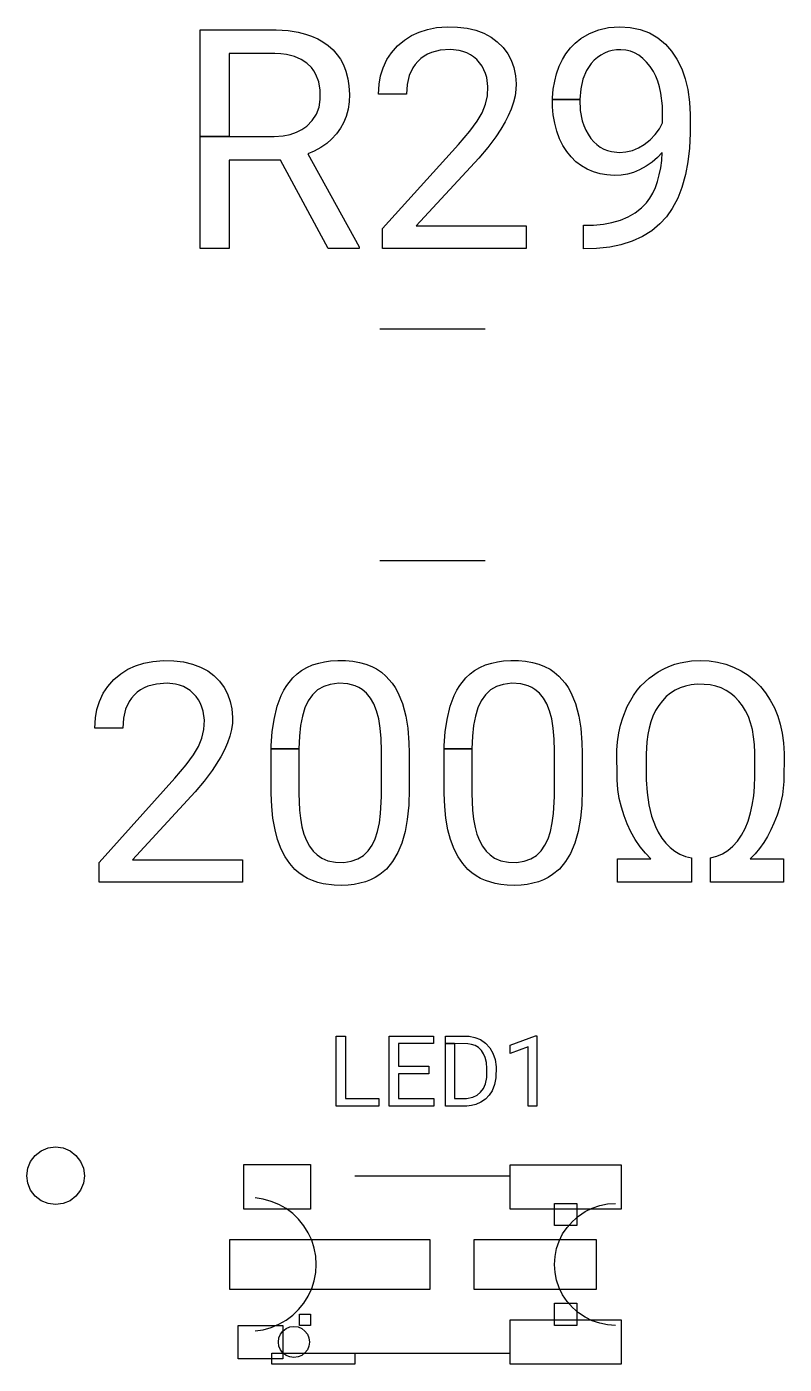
# Model space of a CAD drawing. Header units: inches. Extents: x 3.88 to 7.82, y -6.06 to -2.14.
# Drawn here: x 6.5618 to 6.6963, y -6.0099 to -5.7722 of the extents above; entities that cross this region are included whole.
import ezdxf

# ---------------------------------------------------------------- set-up
doc = ezdxf.new("R2010")
doc.units = ezdxf.units.IN
doc.header["$MEASUREMENT"] = 0
doc.layers.add('F.Silkscreen', color=41, linetype='CONTINUOUS', true_color=0xf2eda1)

msp = doc.modelspace()

# ---------------------------------------------------------------- linework, layer by layer
at = {"layer": 'F.Silkscreen', "linetype": 'CONTINUOUS'}
for p, q in [((6.5926, -5.77699), (6.5926, -5.77278)), ((6.5926, -5.77278), (6.60608, -5.77278)), ((6.60608, -5.77278), (6.6082, -5.77292)), ((6.6082, -5.77292), (6.60997, -5.7732)), ((6.60997, -5.7732), (6.61128, -5.77352)), ((6.61128, -5.77352), (6.61235, -5.77389)), ((6.61235, -5.77389), (6.61347, -5.77439)), ((6.61347, -5.77439), (6.61438, -5.77491)), ((6.62761, -5.77564), (6.62886, -5.77458)), ((6.62886, -5.77458), (6.63011, -5.77379)), ((6.63011, -5.77379), (6.63148, -5.77316)), ((6.63148, -5.77316), (6.63296, -5.77269)), ((6.63296, -5.77269), (6.63455, -5.77238)), ((6.63455, -5.77238), (6.63643, -5.77223)), ((6.63643, -5.77223), (6.63829, -5.77227)), ((6.63829, -5.77227), (6.63999, -5.77247)), ((6.63999, -5.77247), (6.64156, -5.77285)), ((6.64156, -5.77285), (6.64299, -5.77339)), ((6.64299, -5.77339), (6.64429, -5.7741)), ((6.64429, -5.7741), (6.64535, -5.77488)), ((6.65918, -5.77512), (6.66017, -5.77431)), ((6.66017, -5.77431), (6.6617, -5.7734)), ((6.6617, -5.7734), (6.66339, -5.77275)), ((6.66339, -5.77275), (6.66512, -5.77237)), ((6.66512, -5.77237), (6.66709, -5.77222)), ((6.66709, -5.77222), (6.66894, -5.77233)), ((6.66894, -5.77233), (6.67072, -5.77269)), ((6.67072, -5.77269), (6.67235, -5.77331)), ((6.67235, -5.77331), (6.67385, -5.77418)), ((6.67385, -5.77418), (6.6752, -5.77531)), ((6.61438, -5.77491), (6.61533, -5.77558)), ((6.61533, -5.77558), (6.61619, -5.77635)), ((6.61619, -5.77635), (6.61693, -5.77719)), ((6.62575, -5.77805), (6.62654, -5.77684)), ((6.62654, -5.77684), (6.62761, -5.77564)), ((6.63368, -5.7768), (6.63299, -5.77709)), ((6.63522, -5.77641), (6.63368, -5.7768)), ((6.63707, -5.77628), (6.63522, -5.77641)), ((6.6386, -5.77644), (6.63707, -5.77628)), ((6.63926, -5.7766), (6.6386, -5.77644)), ((6.63996, -5.77687), (6.63926, -5.7766)), ((6.64062, -5.77721), (6.63996, -5.77687)), ((6.64535, -5.77488), (6.64638, -5.77589)), ((6.64638, -5.77589), (6.64721, -5.77702)), ((6.65755, -5.77701), (6.65835, -5.77597)), ((6.65835, -5.77597), (6.65918, -5.77512)), ((6.66437, -5.77691), (6.66372, -5.77725)), ((6.66504, -5.77664), (6.66437, -5.77691)), ((6.66576, -5.77646), (6.66504, -5.77664)), ((6.66651, -5.77635), (6.66576, -5.77646)), ((6.66731, -5.77632), (6.66651, -5.77635)), ((6.66819, -5.77639), (6.66731, -5.77632)), ((6.66903, -5.77659), (6.66819, -5.77639)), ((6.66973, -5.77687), (6.66903, -5.77659)), ((6.67049, -5.77729), (6.66973, -5.77687)), ((6.6752, -5.77531), (6.6763, -5.77656)), ((6.6763, -5.77656), (6.67725, -5.77797)), ((6.5926, -5.79171), (6.5926, -5.77699)), ((6.60584, -5.77699), (6.59776, -5.77699)), ((6.59776, -5.77699), (6.59776, -5.79171)), ((6.60693, -5.77705), (6.60584, -5.77699)), ((6.60794, -5.77718), (6.60693, -5.77705)), ((6.60937, -5.77753), (6.60794, -5.77718)), ((6.61053, -5.77803), (6.60937, -5.77753)), ((6.61153, -5.77868), (6.61053, -5.77803)), ((6.61237, -5.77949), (6.61153, -5.77868)), ((6.61693, -5.77719), (6.6175, -5.77801)), ((6.6175, -5.77801), (6.61804, -5.77902)), ((6.61804, -5.77902), (6.61847, -5.78012)), ((6.62507, -5.7795), (6.62575, -5.77805)), ((6.63075, -5.77892), (6.63034, -5.77953)), ((6.63122, -5.77837), (6.63075, -5.77892)), ((6.63176, -5.77788), (6.63122, -5.77837)), ((6.63235, -5.77745), (6.63176, -5.77788)), ((6.63299, -5.77709), (6.63235, -5.77745)), ((6.64115, -5.77758), (6.64062, -5.77721)), ((6.64172, -5.77807), (6.64115, -5.77758)), ((6.64222, -5.77862), (6.64172, -5.77807)), ((6.64264, -5.77921), (6.64222, -5.77862)), ((6.64299, -5.77985), (6.64264, -5.77921)), ((6.64721, -5.77702), (6.64781, -5.77814)), ((6.64781, -5.77814), (6.6483, -5.77948)), ((6.65588, -5.78058), (6.65636, -5.77924)), ((6.65636, -5.77924), (6.65691, -5.77807)), ((6.65691, -5.77807), (6.65755, -5.77701)), ((6.66203, -5.77876), (6.6612, -5.78)), ((6.66256, -5.77818), (6.66203, -5.77876)), ((6.66312, -5.77768), (6.66256, -5.77818)), ((6.66372, -5.77725), (6.66312, -5.77768)), ((6.6712, -5.77784), (6.67049, -5.77729)), ((6.67187, -5.77851), (6.6712, -5.77784)), ((6.67249, -5.77929), (6.67187, -5.77851)), ((6.67306, -5.78018), (6.67249, -5.77929)), ((6.67725, -5.77797), (6.67812, -5.77971)), ((6.61279, -5.78006), (6.61237, -5.77949)), ((6.61315, -5.78068), (6.61279, -5.78006)), ((6.61364, -5.78199), (6.61315, -5.78068)), ((6.61847, -5.78012), (6.61882, -5.78146)), ((6.61882, -5.78146), (6.61901, -5.78274)), ((6.62436, -5.78244), (6.62463, -5.78092)), ((6.62463, -5.78092), (6.62507, -5.7795)), ((6.62972, -5.7809), (6.62934, -5.78246)), ((6.63034, -5.77953), (6.62972, -5.7809)), ((6.64328, -5.78053), (6.64299, -5.77985)), ((6.64349, -5.78125), (6.64328, -5.78053)), ((6.6437, -5.78283), (6.64349, -5.78125)), ((6.6483, -5.77948), (6.64859, -5.78094)), ((6.64859, -5.78094), (6.6487, -5.78236)), ((6.65555, -5.78187), (6.65588, -5.78058)), ((6.66056, -5.78152), (6.66016, -5.78324)), ((6.6612, -5.78), (6.66056, -5.78152)), ((6.67349, -5.78102), (6.67306, -5.78018)), ((6.67386, -5.78192), (6.67349, -5.78102)), ((6.67812, -5.77971), (6.67873, -5.78145)), ((6.67873, -5.78145), (6.67918, -5.78335)), ((6.6139, -5.78348), (6.61364, -5.78199)), ((6.61391, -5.78518), (6.6139, -5.78348)), ((6.61901, -5.78274), (6.6191, -5.78429)), ((6.62425, -5.78423), (6.62436, -5.78244)), ((6.62934, -5.78246), (6.62921, -5.78423)), ((6.64362, -5.78448), (6.6437, -5.78283)), ((6.64867, -5.78338), (6.64852, -5.7845)), ((6.6487, -5.78236), (6.64867, -5.78338)), ((6.65518, -5.78485), (6.6553, -5.78333)), ((6.6553, -5.78333), (6.65555, -5.78187)), ((6.66016, -5.78324), (6.66, -5.78516)), ((6.67416, -5.78288), (6.67386, -5.78192)), ((6.67441, -5.78403), (6.67416, -5.78288)), ((6.67466, -5.78626), (6.67441, -5.78403)), ((6.67918, -5.78335), (6.67949, -5.78561)), ((6.6137, -5.78649), (6.61391, -5.78518)), ((6.61905, -5.78558), (6.61887, -5.78685)), ((6.6191, -5.78429), (6.61905, -5.78558)), ((6.62921, -5.78423), (6.62425, -5.78423)), ((6.64267, -5.78749), (6.64327, -5.786)), ((6.64327, -5.786), (6.64362, -5.78448)), ((6.64824, -5.78565), (6.64784, -5.78685)), ((6.64852, -5.7845), (6.64824, -5.78565)), ((6.65518, -5.78516), (6.65518, -5.78485)), ((6.65518, -5.78647), (6.65518, -5.78516)), ((6.65518, -5.78516), (6.66, -5.78516)), ((6.66, -5.78516), (6.65518, -5.78516)), ((6.66, -5.78516), (6.66009, -5.78709)), ((6.67469, -5.78927), (6.67466, -5.78626)), ((6.67949, -5.78561), (6.6796, -5.78783)), ((6.61251, -5.78889), (6.61323, -5.78777)), ((6.61323, -5.78777), (6.6137, -5.78649)), ((6.61852, -5.78815), (6.61806, -5.78928)), ((6.61887, -5.78685), (6.61852, -5.78815)), ((6.64176, -5.78899), (6.64267, -5.78749)), ((6.6473, -5.78808), (6.64676, -5.78914)), ((6.64784, -5.78685), (6.6473, -5.78808)), ((6.65529, -5.78789), (6.65518, -5.78647)), ((6.65554, -5.78936), (6.65529, -5.78789)), ((6.66009, -5.78709), (6.66045, -5.78894)), ((6.6796, -5.78783), (6.67959, -5.79114)), ((6.60857, -5.79136), (6.6097, -5.79098)), ((6.6097, -5.79098), (6.61064, -5.79051)), ((6.61064, -5.79051), (6.61155, -5.78987)), ((6.61155, -5.78987), (6.61251, -5.78889)), ((6.61751, -5.79026), (6.61678, -5.79126)), ((6.61806, -5.78928), (6.61751, -5.79026)), ((6.63847, -5.79313), (6.64045, -5.79077)), ((6.64045, -5.79077), (6.64176, -5.78899)), ((6.64598, -5.79045), (6.64508, -5.79179)), ((6.64676, -5.78914), (6.64598, -5.79045)), ((6.65591, -5.79077), (6.65554, -5.78936)), ((6.65642, -5.79212), (6.65591, -5.79077)), ((6.66045, -5.78894), (6.66072, -5.78975)), ((6.66072, -5.78975), (6.66109, -5.7906)), ((6.66109, -5.7906), (6.66148, -5.79132)), ((6.67338, -5.79139), (6.67413, -5.79035)), ((6.67413, -5.79035), (6.67469, -5.78927)), ((6.67959, -5.79114), (6.67945, -5.79378)), ((6.5926, -5.81163), (6.5926, -5.79171)), ((6.5926, -5.79171), (6.59776, -5.79171)), ((6.59776, -5.79171), (6.5926, -5.79171)), ((6.59776, -5.79171), (6.60575, -5.79171)), ((6.60575, -5.79171), (6.60734, -5.7916)), ((6.60734, -5.7916), (6.60857, -5.79136)), ((6.61507, -5.79295), (6.61401, -5.79368)), ((6.61594, -5.79219), (6.61507, -5.79295)), ((6.61678, -5.79126), (6.61594, -5.79219)), ((6.625, -5.80809), (6.63847, -5.79313)), ((6.64508, -5.79179), (6.64368, -5.79365)), ((6.657, -5.7933), (6.65642, -5.79212)), ((6.65769, -5.79438), (6.657, -5.7933)), ((6.66148, -5.79132), (6.66199, -5.79207)), ((6.66199, -5.79207), (6.66249, -5.79266)), ((6.66249, -5.79266), (6.66303, -5.79317)), ((6.66303, -5.79317), (6.66361, -5.7936)), ((6.66361, -5.7936), (6.66424, -5.79395)), ((6.67041, -5.79375), (6.67142, -5.79315)), ((6.67142, -5.79315), (6.67248, -5.79232)), ((6.67248, -5.79232), (6.67338, -5.79139)), ((6.60689, -5.79593), (6.59776, -5.79593)), ((6.59776, -5.79593), (6.59776, -5.81163)), ((6.61532, -5.81163), (6.60689, -5.79593)), ((6.61285, -5.79432), (6.61169, -5.79482)), ((6.61169, -5.79482), (6.62083, -5.81132)), ((6.61401, -5.79368), (6.61285, -5.79432)), ((6.64205, -5.79558), (6.63095, -5.80762)), ((6.64368, -5.79365), (6.64205, -5.79558)), ((6.65846, -5.79535), (6.65769, -5.79438)), ((6.65932, -5.7962), (6.65846, -5.79535)), ((6.66424, -5.79395), (6.6649, -5.79422)), ((6.6649, -5.79422), (6.66561, -5.79441)), ((6.66561, -5.79441), (6.66705, -5.79455)), ((6.66705, -5.79455), (6.66819, -5.79446)), ((6.66819, -5.79446), (6.66936, -5.79419)), ((6.66936, -5.79419), (6.67041, -5.79375)), ((6.67379, -5.79548), (6.67284, -5.7963)), ((6.67465, -5.79455), (6.67379, -5.79548)), ((6.67437, -5.7973), (6.67454, -5.79597)), ((6.67454, -5.79597), (6.67465, -5.79455)), ((6.67945, -5.79378), (6.67917, -5.79623)), ((6.66028, -5.79694), (6.65932, -5.7962)), ((6.66133, -5.79755), (6.66028, -5.79694)), ((6.66245, -5.79803), (6.66133, -5.79755)), ((6.66364, -5.79837), (6.66245, -5.79803)), ((6.66955, -5.7981), (6.66846, -5.79841)), ((6.67061, -5.79767), (6.66955, -5.7981)), ((6.6718, -5.79702), (6.67061, -5.79767)), ((6.67284, -5.7963), (6.6718, -5.79702)), ((6.67412, -5.79855), (6.67437, -5.7973)), ((6.67917, -5.79623), (6.67875, -5.7985)), ((6.6648, -5.79856), (6.66364, -5.79837)), ((6.66612, -5.79864), (6.6648, -5.79856)), ((6.66732, -5.79859), (6.66612, -5.79864)), ((6.66846, -5.79841), (6.66732, -5.79859)), ((6.67342, -5.80078), (6.67381, -5.79971)), ((6.67381, -5.79971), (6.67412, -5.79855)), ((6.67875, -5.7985), (6.67811, -5.80081)), ((6.67184, -5.80349), (6.67243, -5.80267)), ((6.67243, -5.80267), (6.67296, -5.80177)), ((6.67296, -5.80177), (6.67342, -5.80078)), ((6.67739, -5.80267), (6.67641, -5.80453)), ((6.67811, -5.80081), (6.67739, -5.80267)), ((6.66861, -5.80601), (6.66986, -5.80528)), ((6.66986, -5.80528), (6.67096, -5.80441)), ((6.67096, -5.80441), (6.67184, -5.80349)), ((6.67641, -5.80453), (6.6754, -5.80599)), ((6.63095, -5.80762), (6.65047, -5.80762)), ((6.65047, -5.80762), (6.65047, -5.81163)), ((6.66063, -5.8075), (6.66241, -5.80747)), ((6.66063, -5.81167), (6.66063, -5.8075)), ((6.66241, -5.80747), (6.6642, -5.80731)), ((6.6642, -5.80731), (6.6657, -5.80703)), ((6.6657, -5.80703), (6.66722, -5.80659)), ((6.66722, -5.80659), (6.66861, -5.80601)), ((6.67424, -5.80725), (6.67277, -5.80848)), ((6.6754, -5.80599), (6.67424, -5.80725)), ((6.625, -5.81163), (6.625, -5.80809)), ((6.67111, -5.80951), (6.66928, -5.81034)), ((6.67277, -5.80848), (6.67111, -5.80951)), ((6.59776, -5.81163), (6.5926, -5.81163)), ((6.62083, -5.81163), (6.61532, -5.81163)), ((6.62083, -5.81132), (6.62083, -5.81163)), ((6.65047, -5.81163), (6.625, -5.81163)), ((6.66296, -5.81162), (6.66063, -5.81167)), ((6.66532, -5.81136), (6.66296, -5.81162)), ((6.66726, -5.81097), (6.66532, -5.81136)), ((6.66928, -5.81034), (6.66726, -5.81097)), ((6.62452, -5.82589), (6.6432, -5.82589)), ((6.62452, -5.86703), (6.6432, -5.86703)), ((6.57975, -5.88639), (6.58112, -5.88576)), ((6.58112, -5.88576), (6.5826, -5.88529)), ((6.5826, -5.88529), (6.58419, -5.88498)), ((6.58419, -5.88498), (6.58608, -5.88483)), ((6.58608, -5.88483), (6.58794, -5.88487)), ((6.58794, -5.88487), (6.58964, -5.88507)), ((6.58964, -5.88507), (6.59121, -5.88545)), ((6.59121, -5.88545), (6.59264, -5.88599)), ((6.59264, -5.88599), (6.59394, -5.88669)), ((6.6106, -5.88662), (6.61154, -5.88607)), ((6.61154, -5.88607), (6.61256, -5.88562)), ((6.61256, -5.88562), (6.61366, -5.88527)), ((6.61366, -5.88527), (6.61467, -5.88505)), ((6.61467, -5.88505), (6.61573, -5.88491)), ((6.61573, -5.88491), (6.61705, -5.88483)), ((6.61705, -5.88483), (6.6184, -5.88485)), ((6.6184, -5.88485), (6.61969, -5.88496)), ((6.61969, -5.88496), (6.62089, -5.88518)), ((6.62089, -5.88518), (6.62201, -5.88549)), ((6.62201, -5.88549), (6.62305, -5.88589)), ((6.62305, -5.88589), (6.62388, -5.88631)), ((6.64131, -5.88662), (6.64225, -5.88607)), ((6.64225, -5.88607), (6.64327, -5.88562)), ((6.64327, -5.88562), (6.64437, -5.88527)), ((6.64437, -5.88527), (6.64538, -5.88505)), ((6.64538, -5.88505), (6.64644, -5.88491)), ((6.64644, -5.88491), (6.64776, -5.88483)), ((6.64776, -5.88483), (6.64911, -5.88485)), ((6.64911, -5.88485), (6.65039, -5.88496)), ((6.65039, -5.88496), (6.65159, -5.88518)), ((6.65159, -5.88518), (6.65272, -5.88549)), ((6.65272, -5.88549), (6.65376, -5.88589)), ((6.65376, -5.88589), (6.65472, -5.88639)), ((6.6749, -5.88628), (6.67581, -5.88587)), ((6.67581, -5.88587), (6.67686, -5.8855)), ((6.67686, -5.8855), (6.67783, -5.88523)), ((6.67783, -5.88523), (6.67984, -5.8849)), ((6.67984, -5.8849), (6.68142, -5.88482)), ((6.68142, -5.88482), (6.68298, -5.8849)), ((6.68298, -5.8849), (6.68448, -5.88512)), ((6.68448, -5.88512), (6.68593, -5.88548)), ((6.68593, -5.88548), (6.68731, -5.886)), ((6.68731, -5.886), (6.68863, -5.88666)), ((6.57618, -5.88944), (6.57725, -5.88823)), ((6.57725, -5.88823), (6.5785, -5.88718)), ((6.5785, -5.88718), (6.57975, -5.88639)), ((6.59394, -5.88669), (6.595, -5.88748)), ((6.595, -5.88748), (6.59602, -5.88849)), ((6.59602, -5.88849), (6.59686, -5.88962)), ((6.60797, -5.88926), (6.60906, -5.8879)), ((6.60906, -5.8879), (6.60985, -5.88717)), ((6.60985, -5.88717), (6.6106, -5.88662)), ((6.62388, -5.88631), (6.62477, -5.8869)), ((6.62477, -5.8869), (6.62558, -5.88758)), ((6.62558, -5.88758), (6.62669, -5.88884)), ((6.63868, -5.88926), (6.63977, -5.8879)), ((6.63977, -5.8879), (6.64056, -5.88717)), ((6.64056, -5.88717), (6.64131, -5.88662)), ((6.65472, -5.88639), (6.65548, -5.8869)), ((6.65548, -5.8869), (6.65629, -5.88758)), ((6.65629, -5.88758), (6.6574, -5.88884)), ((6.67086, -5.88933), (6.67229, -5.88796)), ((6.67229, -5.88796), (6.67392, -5.88682)), ((6.67392, -5.88682), (6.6749, -5.88628)), ((6.68863, -5.88666), (6.68988, -5.88746)), ((6.68988, -5.88746), (6.69103, -5.88838)), ((6.69103, -5.88838), (6.69207, -5.88942)), ((6.57471, -5.8921), (6.57539, -5.89065)), ((6.57539, -5.89065), (6.57618, -5.88944)), ((6.58087, -5.89096), (6.5804, -5.89152)), ((6.5814, -5.89048), (6.58087, -5.89096)), ((6.58199, -5.89005), (6.5814, -5.89048)), ((6.58263, -5.88969), (6.58199, -5.89005)), ((6.58333, -5.8894), (6.58263, -5.88969)), ((6.58487, -5.88901), (6.58333, -5.8894)), ((6.58671, -5.88888), (6.58487, -5.88901)), ((6.58824, -5.88903), (6.58671, -5.88888)), ((6.58891, -5.8892), (6.58824, -5.88903)), ((6.58961, -5.88947), (6.58891, -5.8892)), ((6.59026, -5.88981), (6.58961, -5.88947)), ((6.5908, -5.89018), (6.59026, -5.88981)), ((6.59136, -5.89067), (6.5908, -5.89018)), ((6.59186, -5.89122), (6.59136, -5.89067)), ((6.59686, -5.88962), (6.59746, -5.89074)), ((6.59746, -5.89074), (6.59794, -5.89208)), ((6.60629, -5.89292), (6.607, -5.89103)), ((6.607, -5.89103), (6.60746, -5.89011)), ((6.60746, -5.89011), (6.60797, -5.88926)), ((6.61252, -5.89092), (6.61177, -5.89202)), ((6.61344, -5.89006), (6.61252, -5.89092)), ((6.61453, -5.88943), (6.61344, -5.89006)), ((6.61568, -5.88906), (6.61453, -5.88943)), ((6.61721, -5.88888), (6.61568, -5.88906)), ((6.6188, -5.88898), (6.61721, -5.88888)), ((6.62011, -5.88932), (6.6188, -5.88898)), ((6.62075, -5.8896), (6.62011, -5.88932)), ((6.62134, -5.88995), (6.62075, -5.8896)), ((6.62216, -5.89063), (6.62134, -5.88995)), ((6.62286, -5.89149), (6.62216, -5.89063)), ((6.62669, -5.88884), (6.62722, -5.88963)), ((6.62722, -5.88963), (6.6277, -5.8905)), ((6.6277, -5.8905), (6.6285, -5.89246)), ((6.637, -5.89292), (6.63771, -5.89103)), ((6.63771, -5.89103), (6.63817, -5.89011)), ((6.63817, -5.89011), (6.63868, -5.88926)), ((6.64323, -5.89092), (6.64248, -5.89202)), ((6.64415, -5.89006), (6.64323, -5.89092)), ((6.64523, -5.88943), (6.64415, -5.89006)), ((6.64639, -5.88906), (6.64523, -5.88943)), ((6.64792, -5.88888), (6.64639, -5.88906)), ((6.64951, -5.88898), (6.64792, -5.88888)), ((6.65082, -5.88932), (6.64951, -5.88898)), ((6.65146, -5.8896), (6.65082, -5.88932)), ((6.65204, -5.88995), (6.65146, -5.8896)), ((6.65287, -5.89063), (6.65204, -5.88995)), ((6.65357, -5.89149), (6.65287, -5.89063)), ((6.6574, -5.88884), (6.65793, -5.88963)), ((6.65793, -5.88963), (6.65841, -5.8905)), ((6.65841, -5.8905), (6.65921, -5.89246)), ((6.66843, -5.89297), (6.66953, -5.89103)), ((6.66953, -5.89103), (6.67021, -5.8901)), ((6.67021, -5.8901), (6.67086, -5.88933)), ((6.67612, -5.89062), (6.67536, -5.89124)), ((6.67695, -5.89009), (6.67612, -5.89062)), ((6.67783, -5.88968), (6.67695, -5.89009)), ((6.67878, -5.88936), (6.67783, -5.88968)), ((6.67979, -5.88915), (6.67878, -5.88936)), ((6.68086, -5.88905), (6.67979, -5.88915)), ((6.68211, -5.88906), (6.68086, -5.88905)), ((6.68316, -5.88917), (6.68211, -5.88906)), ((6.68416, -5.88939), (6.68316, -5.88917)), ((6.6851, -5.88971), (6.68416, -5.88939)), ((6.68598, -5.89014), (6.6851, -5.88971)), ((6.68679, -5.89067), (6.68598, -5.89014)), ((6.68755, -5.8913), (6.68679, -5.89067)), ((6.69207, -5.88942), (6.693, -5.89058)), ((6.693, -5.89058), (6.69383, -5.89186)), ((6.57427, -5.89352), (6.57471, -5.8921)), ((6.57999, -5.89213), (6.57936, -5.89349)), ((6.5804, -5.89152), (6.57999, -5.89213)), ((6.59228, -5.89181), (6.59186, -5.89122)), ((6.59264, -5.89245), (6.59228, -5.89181)), ((6.59292, -5.89313), (6.59264, -5.89245)), ((6.59313, -5.89385), (6.59292, -5.89313)), ((6.59794, -5.89208), (6.59822, -5.8934)), ((6.59822, -5.8934), (6.59834, -5.89496)), ((6.60572, -5.89528), (6.60629, -5.89292)), ((6.61121, -5.89325), (6.61076, -5.8947)), ((6.61177, -5.89202), (6.61121, -5.89325)), ((6.62345, -5.89252), (6.62286, -5.89149)), ((6.62393, -5.89376), (6.62345, -5.89252)), ((6.6285, -5.89246), (6.62911, -5.89474)), ((6.63643, -5.89528), (6.637, -5.89292)), ((6.64192, -5.89325), (6.64147, -5.8947)), ((6.64248, -5.89202), (6.64192, -5.89325)), ((6.65416, -5.89252), (6.65357, -5.89149)), ((6.65464, -5.89376), (6.65416, -5.89252)), ((6.65921, -5.89246), (6.65981, -5.89474)), ((6.66762, -5.89499), (6.66843, -5.89297)), ((6.67402, -5.89281), (6.67346, -5.89373)), ((6.67466, -5.89198), (6.67402, -5.89281)), ((6.67536, -5.89124), (6.67466, -5.89198)), ((6.68826, -5.89204), (6.68755, -5.8913)), ((6.68889, -5.89287), (6.68826, -5.89204)), ((6.68945, -5.89379), (6.68889, -5.89287)), ((6.69383, -5.89186), (6.69456, -5.89325)), ((6.69456, -5.89325), (6.69516, -5.89473)), ((6.5739, -5.89683), (6.574, -5.89504)), ((6.574, -5.89504), (6.57427, -5.89352)), ((6.57898, -5.89506), (6.57886, -5.89683)), ((6.57936, -5.89349), (6.57898, -5.89506)), ((6.59334, -5.89543), (6.59313, -5.89385)), ((6.59326, -5.89708), (6.59334, -5.89543)), ((6.59834, -5.89496), (6.59832, -5.89598)), ((6.60541, -5.89748), (6.60572, -5.89528)), ((6.61076, -5.8947), (6.61043, -5.89636)), ((6.6243, -5.89519), (6.62393, -5.89376)), ((6.62457, -5.89682), (6.6243, -5.89519)), ((6.62911, -5.89474), (6.62945, -5.89687)), ((6.63611, -5.89748), (6.63643, -5.89528)), ((6.64147, -5.8947), (6.64114, -5.89636)), ((6.65501, -5.89519), (6.65464, -5.89376)), ((6.65528, -5.89682), (6.65501, -5.89519)), ((6.65981, -5.89474), (6.66016, -5.89687)), ((6.66723, -5.89631), (6.66762, -5.89499)), ((6.67263, -5.8957), (6.6723, -5.89687)), ((6.67298, -5.89474), (6.67263, -5.8957)), ((6.67346, -5.89373), (6.67298, -5.89474)), ((6.68993, -5.8948), (6.68945, -5.89379)), ((6.69033, -5.8959), (6.68993, -5.8948)), ((6.69516, -5.89473), (6.6956, -5.89615)), ((6.57886, -5.89683), (6.5739, -5.89683)), ((6.59292, -5.8986), (6.59326, -5.89708)), ((6.59817, -5.89709), (6.59789, -5.89825)), ((6.59832, -5.89598), (6.59817, -5.89709)), ((6.60523, -5.8999), (6.60541, -5.89748)), ((6.61043, -5.89636), (6.61022, -5.89824)), ((6.62474, -5.89866), (6.62457, -5.89682)), ((6.62945, -5.89687), (6.62967, -5.89946)), ((6.63594, -5.8999), (6.63611, -5.89748)), ((6.64114, -5.89636), (6.64093, -5.89824)), ((6.65546, -5.89883), (6.65528, -5.89682)), ((6.66016, -5.89687), (6.66038, -5.89946)), ((6.66671, -5.89927), (6.66693, -5.89769)), ((6.66693, -5.89769), (6.66723, -5.89631)), ((6.67207, -5.89796), (6.67189, -5.89929)), ((6.6723, -5.89687), (6.67207, -5.89796)), ((6.69064, -5.89709), (6.69033, -5.8959)), ((6.69087, -5.89838), (6.69064, -5.89709)), ((6.6956, -5.89615), (6.69596, -5.89776)), ((6.69596, -5.89776), (6.69619, -5.89945)), ((6.5914, -5.90159), (6.59231, -5.90008)), ((6.59231, -5.90008), (6.59292, -5.8986)), ((6.59748, -5.89945), (6.59694, -5.90068)), ((6.59789, -5.89825), (6.59748, -5.89945)), ((6.6052, -5.90833), (6.60523, -5.90053)), ((6.60523, -5.90053), (6.60523, -5.8999)), ((6.60523, -5.90053), (6.61012, -5.90053)), ((6.61012, -5.90053), (6.60523, -5.90053)), ((6.61022, -5.89824), (6.61012, -5.90053)), ((6.61012, -5.90053), (6.61012, -5.90844)), ((6.6248, -5.90089), (6.62474, -5.89866)), ((6.62967, -5.89946), (6.62972, -5.90124)), ((6.63591, -5.90833), (6.63594, -5.90053)), ((6.63594, -5.90053), (6.63594, -5.8999)), ((6.63594, -5.90053), (6.64083, -5.90053)), ((6.64083, -5.90053), (6.63594, -5.90053)), ((6.64093, -5.89824), (6.64083, -5.90053)), ((6.64083, -5.90053), (6.64083, -5.90844)), ((6.65551, -5.90089), (6.65546, -5.89883)), ((6.66038, -5.89946), (6.66043, -5.90124)), ((6.6666, -5.90076), (6.66671, -5.89927)), ((6.67189, -5.89929), (6.67177, -5.90145)), ((6.69103, -5.89975), (6.69087, -5.89838)), ((6.6911, -5.90122), (6.69103, -5.89975)), ((6.69619, -5.89945), (6.6963, -5.90136)), ((6.59009, -5.90337), (6.5914, -5.90159)), ((6.59628, -5.90195), (6.59473, -5.90439)), ((6.59694, -5.90068), (6.59628, -5.90195)), ((6.6248, -5.909), (6.6248, -5.90089)), ((6.62972, -5.90124), (6.62972, -5.90766)), ((6.65551, -5.909), (6.65551, -5.90089)), ((6.66043, -5.90124), (6.66043, -5.90766)), ((6.66661, -5.906), (6.6666, -5.90076)), ((6.67177, -5.90145), (6.67179, -5.90604)), ((6.6911, -5.90537), (6.6911, -5.90122)), ((6.6963, -5.90136), (6.69625, -5.90632)), ((6.58811, -5.90573), (6.59009, -5.90337)), ((6.59473, -5.90439), (6.59332, -5.90625)), ((6.57465, -5.92069), (6.58811, -5.90573)), ((6.59332, -5.90625), (6.59169, -5.90818)), ((6.62972, -5.90766), (6.62964, -5.9105)), ((6.66043, -5.90766), (6.66035, -5.9105)), ((6.66676, -5.90773), (6.66661, -5.906)), ((6.67179, -5.90604), (6.67194, -5.90826)), ((6.69088, -5.90886), (6.69103, -5.90726)), ((6.69103, -5.90726), (6.6911, -5.90537)), ((6.69625, -5.90632), (6.69597, -5.90868)), ((6.59169, -5.90818), (6.58059, -5.92022)), ((6.6052, -5.90844), (6.6052, -5.90833)), ((6.6053, -5.91079), (6.6052, -5.90844)), ((6.61012, -5.90844), (6.61023, -5.91139)), ((6.62464, -5.91199), (6.6248, -5.909)), ((6.63591, -5.90844), (6.63591, -5.90833)), ((6.63601, -5.91079), (6.63591, -5.90844)), ((6.64083, -5.90844), (6.64094, -5.91139)), ((6.65535, -5.91199), (6.65551, -5.909)), ((6.66702, -5.90932), (6.66676, -5.90773)), ((6.66739, -5.91089), (6.66702, -5.90932)), ((6.67194, -5.90826), (6.67226, -5.91048)), ((6.69063, -5.91052), (6.69088, -5.90886)), ((6.69597, -5.90868), (6.69543, -5.91102)), ((6.60552, -5.91283), (6.6053, -5.91079)), ((6.61023, -5.91139), (6.6104, -5.91286)), ((6.62441, -5.91368), (6.62464, -5.91199)), ((6.62964, -5.9105), (6.62938, -5.91309)), ((6.63623, -5.91283), (6.63601, -5.91079)), ((6.64094, -5.91139), (6.64113, -5.91302)), ((6.65512, -5.91368), (6.65535, -5.91199)), ((6.66035, -5.9105), (6.66012, -5.91286)), ((6.66787, -5.91244), (6.66739, -5.91089)), ((6.67226, -5.91048), (6.67276, -5.9125)), ((6.68988, -5.91335), (6.69031, -5.91191)), ((6.69031, -5.91191), (6.69063, -5.91052)), ((6.69502, -5.91231), (6.69448, -5.91372)), ((6.69543, -5.91102), (6.69502, -5.91231)), ((6.60589, -5.91492), (6.60552, -5.91283)), ((6.6104, -5.91286), (6.61067, -5.91435)), ((6.61067, -5.91435), (6.61103, -5.91567)), ((6.62408, -5.91519), (6.62441, -5.91368)), ((6.62938, -5.91309), (6.62899, -5.91521)), ((6.6366, -5.91492), (6.63623, -5.91283)), ((6.64113, -5.91302), (6.64141, -5.91449)), ((6.64141, -5.91449), (6.64174, -5.91567)), ((6.65479, -5.91519), (6.65512, -5.91368)), ((6.66012, -5.91286), (6.65969, -5.91521)), ((6.66841, -5.91384), (6.66787, -5.91244)), ((6.66909, -5.91529), (6.66841, -5.91384)), ((6.67276, -5.9125), (6.67343, -5.91432)), ((6.67343, -5.91432), (6.67392, -5.91534)), ((6.68871, -5.91587), (6.68934, -5.91468)), ((6.68934, -5.91468), (6.68988, -5.91335)), ((6.69448, -5.91372), (6.69394, -5.91494)), ((6.60635, -5.91662), (6.60589, -5.91492)), ((6.60699, -5.91833), (6.60635, -5.91662)), ((6.61103, -5.91567), (6.61148, -5.91683)), ((6.61148, -5.91683), (6.61203, -5.91783)), ((6.62312, -5.91762), (6.62365, -5.9165)), ((6.62365, -5.9165), (6.62408, -5.91519)), ((6.62899, -5.91521), (6.62839, -5.91729)), ((6.63706, -5.91662), (6.6366, -5.91492)), ((6.6377, -5.91833), (6.63706, -5.91662)), ((6.64174, -5.91567), (6.64219, -5.91683)), ((6.64219, -5.91683), (6.64273, -5.91783)), ((6.65382, -5.91762), (6.65436, -5.9165)), ((6.65436, -5.9165), (6.65479, -5.91519)), ((6.65969, -5.91521), (6.6591, -5.91729)), ((6.66986, -5.91664), (6.66909, -5.91529)), ((6.67072, -5.91791), (6.66986, -5.91664)), ((6.67392, -5.91534), (6.67455, -5.91637)), ((6.67455, -5.91637), (6.67526, -5.91727)), ((6.68719, -5.91782), (6.68799, -5.91692)), ((6.68799, -5.91692), (6.68871, -5.91587)), ((6.69333, -5.91609), (6.69266, -5.91718)), ((6.69394, -5.91494), (6.69333, -5.91609)), ((6.60769, -5.9197), (6.60699, -5.91833)), ((6.61203, -5.91783), (6.61265, -5.91868)), ((6.61265, -5.91868), (6.61336, -5.91938)), ((6.61336, -5.91938), (6.61418, -5.91993)), ((6.62062, -5.92006), (6.62159, -5.91945)), ((6.62159, -5.91945), (6.62242, -5.91863)), ((6.62242, -5.91863), (6.62312, -5.91762)), ((6.6277, -5.91895), (6.62677, -5.92053)), ((6.62839, -5.91729), (6.6277, -5.91895)), ((6.6384, -5.9197), (6.6377, -5.91833)), ((6.64273, -5.91783), (6.64336, -5.91868)), ((6.64336, -5.91868), (6.64407, -5.91938)), ((6.64407, -5.91938), (6.64488, -5.91993)), ((6.65133, -5.92006), (6.6523, -5.91945)), ((6.6523, -5.91945), (6.65313, -5.91863)), ((6.65313, -5.91863), (6.65382, -5.91762)), ((6.65833, -5.91911), (6.65748, -5.92053)), ((6.6591, -5.91729), (6.65833, -5.91911)), ((6.67166, -5.91907), (6.67072, -5.91791)), ((6.6726, -5.92006), (6.67166, -5.91907)), ((6.67526, -5.91727), (6.67603, -5.91805)), ((6.67603, -5.91805), (6.67688, -5.9187)), ((6.67688, -5.9187), (6.67779, -5.91923)), ((6.67779, -5.91923), (6.67878, -5.91963)), ((6.68433, -5.91961), (6.68536, -5.91916)), ((6.68536, -5.91916), (6.68631, -5.91856)), ((6.68631, -5.91856), (6.68719, -5.91782)), ((6.69113, -5.91917), (6.69028, -5.92006)), ((6.69192, -5.91821), (6.69113, -5.91917)), ((6.69266, -5.91718), (6.69192, -5.91821)), ((6.57465, -5.92423), (6.57465, -5.92069)), ((6.58059, -5.92022), (6.60012, -5.92022)), ((6.60012, -5.92022), (6.60012, -5.92423)), ((6.6085, -5.9209), (6.60769, -5.9197)), ((6.60943, -5.92195), (6.6085, -5.9209)), ((6.61418, -5.91993), (6.61527, -5.92041)), ((6.61527, -5.92041), (6.61661, -5.92068)), ((6.61661, -5.92068), (6.61808, -5.92071)), ((6.61808, -5.92071), (6.61943, -5.9205)), ((6.61943, -5.9205), (6.62062, -5.92006)), ((6.62566, -5.92187), (6.62447, -5.92286)), ((6.62677, -5.92053), (6.62566, -5.92187)), ((6.63921, -5.9209), (6.6384, -5.9197)), ((6.64014, -5.92195), (6.63921, -5.9209)), ((6.64488, -5.91993), (6.64598, -5.92041)), ((6.64598, -5.92041), (6.64732, -5.92068)), ((6.64732, -5.92068), (6.64879, -5.92071)), ((6.64879, -5.92071), (6.65014, -5.9205)), ((6.65014, -5.9205), (6.65133, -5.92006)), ((6.65637, -5.92187), (6.65518, -5.92286)), ((6.65748, -5.92053), (6.65637, -5.92187)), ((6.66669, -5.92423), (6.66669, -5.92006)), ((6.66669, -5.92006), (6.6726, -5.92006)), ((6.67878, -5.91963), (6.67984, -5.9199)), ((6.67984, -5.9199), (6.67984, -5.92423)), ((6.68323, -5.9199), (6.68433, -5.91961)), ((6.68323, -5.92423), (6.68323, -5.9199)), ((6.69028, -5.92006), (6.69614, -5.92006)), ((6.69614, -5.92006), (6.69614, -5.92423)), ((6.60012, -5.92423), (6.57465, -5.92423)), ((6.61012, -5.92255), (6.60943, -5.92195)), ((6.61087, -5.92309), (6.61012, -5.92255)), ((6.61168, -5.92355), (6.61087, -5.92309)), ((6.61255, -5.92393), (6.61168, -5.92355)), ((6.61347, -5.92425), (6.61255, -5.92393)), ((6.61444, -5.92449), (6.61347, -5.92425)), ((6.62193, -5.92413), (6.62096, -5.92441)), ((6.62284, -5.92379), (6.62193, -5.92413)), ((6.62368, -5.92336), (6.62284, -5.92379)), ((6.62447, -5.92286), (6.62368, -5.92336)), ((6.64083, -5.92255), (6.64014, -5.92195)), ((6.64158, -5.92309), (6.64083, -5.92255)), ((6.64239, -5.92355), (6.64158, -5.92309)), ((6.64325, -5.92393), (6.64239, -5.92355)), ((6.64498, -5.92446), (6.64325, -5.92393)), ((6.65264, -5.92413), (6.65167, -5.92441)), ((6.65355, -5.92379), (6.65264, -5.92413)), ((6.65439, -5.92336), (6.65355, -5.92379)), ((6.65518, -5.92286), (6.65439, -5.92336)), ((6.67984, -5.92423), (6.66669, -5.92423)), ((6.69614, -5.92423), (6.68323, -5.92423)), ((6.61638, -5.92475), (6.61444, -5.92449)), ((6.61772, -5.92478), (6.61638, -5.92475)), ((6.61886, -5.92473), (6.61772, -5.92478)), ((6.61994, -5.92461), (6.61886, -5.92473)), ((6.62096, -5.92441), (6.61994, -5.92461)), ((6.64601, -5.92464), (6.64498, -5.92446)), ((6.64709, -5.92475), (6.64601, -5.92464)), ((6.64842, -5.92478), (6.64709, -5.92475)), ((6.64957, -5.92473), (6.64842, -5.92478)), ((6.65065, -5.92461), (6.64957, -5.92473)), ((6.65167, -5.92441), (6.65065, -5.92461)), ((6.61677, -5.964), (6.61677, -5.95155)), ((6.61677, -5.95155), (6.6184, -5.95155)), ((6.6184, -5.95155), (6.6184, -5.96266)), ((6.62618, -5.964), (6.62618, -5.95155)), ((6.62618, -5.95155), (6.634, -5.95155)), ((6.634, -5.95155), (6.634, -5.9529)), ((6.63613, -5.9529), (6.63613, -5.95155)), ((6.63613, -5.95155), (6.64033, -5.95159)), ((6.64033, -5.95159), (6.64139, -5.95179)), ((6.64139, -5.95179), (6.64236, -5.95218)), ((6.64236, -5.95218), (6.64327, -5.95281)), ((6.64327, -5.95281), (6.64402, -5.95362)), ((6.64762, -5.95319), (6.65216, -5.95149)), ((6.65216, -5.95149), (6.6524, -5.95149)), ((6.6524, -5.95149), (6.6524, -5.964)), ((6.634, -5.9529), (6.62782, -5.9529)), ((6.62782, -5.9529), (6.62782, -5.9569)), ((6.63613, -5.96266), (6.63613, -5.9529)), ((6.63613, -5.9529), (6.63777, -5.9529)), ((6.63777, -5.9529), (6.63613, -5.9529)), ((6.63777, -5.9529), (6.63777, -5.96266)), ((6.64013, -5.95292), (6.63777, -5.9529)), ((6.6408, -5.95303), (6.64013, -5.95292)), ((6.6414, -5.95324), (6.6408, -5.95303)), ((6.642, -5.9536), (6.6414, -5.95324)), ((6.64252, -5.95409), (6.642, -5.9536)), ((6.64293, -5.95469), (6.64252, -5.95409)), ((6.64321, -5.95535), (6.64293, -5.95469)), ((6.64402, -5.95362), (6.64459, -5.95461)), ((6.64459, -5.95461), (6.64496, -5.95573)), ((6.64762, -5.95463), (6.64762, -5.95319)), ((6.65081, -5.95345), (6.64762, -5.95463)), ((6.65081, -5.964), (6.65081, -5.95345)), ((6.62782, -5.9569), (6.63322, -5.9569)), ((6.63322, -5.9569), (6.63322, -5.95825)), ((6.64343, -5.95627), (6.64321, -5.95535)), ((6.64351, -5.95732), (6.64343, -5.95627)), ((6.64347, -5.95889), (6.64351, -5.95732)), ((6.64496, -5.95573), (6.64513, -5.95703)), ((6.64513, -5.95703), (6.6451, -5.95895)), ((6.63322, -5.95825), (6.62782, -5.95825)), ((6.62782, -5.95825), (6.62782, -5.96266)), ((6.64325, -5.96004), (6.64347, -5.95889)), ((6.6451, -5.95895), (6.64487, -5.96018)), ((6.641, -5.96243), (6.64175, -5.96207)), ((6.64175, -5.96207), (6.64239, -5.96155)), ((6.64239, -5.96155), (6.64289, -5.96086)), ((6.64289, -5.96086), (6.64325, -5.96004)), ((6.64392, -5.96207), (6.64325, -5.96276)), ((6.64444, -5.96128), (6.64392, -5.96207)), ((6.64487, -5.96018), (6.64444, -5.96128)), ((6.62431, -5.964), (6.61677, -5.964)), ((6.6184, -5.96266), (6.62431, -5.96266)), ((6.62431, -5.96266), (6.62431, -5.964)), ((6.63409, -5.964), (6.62618, -5.964)), ((6.62782, -5.96266), (6.63409, -5.96266)), ((6.63409, -5.96266), (6.63409, -5.964)), ((6.63613, -5.964), (6.63613, -5.96266)), ((6.63994, -5.96399), (6.63613, -5.964)), ((6.63777, -5.96266), (6.63991, -5.96265)), ((6.63991, -5.96265), (6.641, -5.96243)), ((6.64078, -5.96389), (6.63994, -5.96399)), ((6.64156, -5.96369), (6.64078, -5.96389)), ((6.64244, -5.96331), (6.64156, -5.96369)), ((6.64325, -5.96276), (6.64244, -5.96331)), ((6.6524, -5.964), (6.65081, -5.964)), ((6.56437, -5.97195), (6.5656, -5.97143)), ((6.5656, -5.97143), (6.56693, -5.97126)), ((6.56693, -5.97126), (6.56825, -5.97143)), ((6.56825, -5.97143), (6.56949, -5.97195)), ((6.56199, -5.97505), (6.5625, -5.97382)), ((6.5625, -5.97382), (6.56331, -5.97276)), ((6.56331, -5.97276), (6.56437, -5.97195)), ((6.56949, -5.97195), (6.57055, -5.97276)), ((6.57055, -5.97276), (6.57136, -5.97382)), ((6.57136, -5.97382), (6.57187, -5.97505)), ((6.56181, -5.97638), (6.56199, -5.97505)), ((6.56199, -5.9777), (6.56181, -5.97638)), ((6.57187, -5.97505), (6.57205, -5.97638)), ((6.57205, -5.97638), (6.57187, -5.9777)), ((6.60038, -5.97439), (6.61219, -5.97439)), ((6.60038, -5.9823), (6.60038, -5.97439)), ((6.60038, -5.9823), (6.60038, -5.97439)), ((6.60038, -5.97439), (6.61219, -5.97439)), ((6.61219, -5.97439), (6.61219, -5.9823)), ((6.61219, -5.97439), (6.61219, -5.9823)), ((6.62008, -5.97638), (6.64764, -5.97638)), ((6.64764, -5.97441), (6.66733, -5.97441)), ((6.64764, -5.98228), (6.64764, -5.97441)), ((6.64764, -5.98228), (6.64764, -5.97441)), ((6.64764, -5.97441), (6.66733, -5.97441)), ((6.66733, -5.97441), (6.66733, -5.98228)), ((6.66733, -5.97441), (6.66733, -5.98228)), ((6.5625, -5.97894), (6.56199, -5.9777)), ((6.56331, -5.98), (6.5625, -5.97894)), ((6.57136, -5.97894), (6.57055, -5.98)), ((6.57187, -5.9777), (6.57136, -5.97894)), ((6.56437, -5.98081), (6.56331, -5.98)), ((6.5656, -5.98132), (6.56437, -5.98081)), ((6.56693, -5.9815), (6.5656, -5.98132)), ((6.56825, -5.98132), (6.56693, -5.9815)), ((6.56949, -5.98081), (6.56825, -5.98132)), ((6.57055, -5.98), (6.56949, -5.98081)), ((6.60381, -5.98053), (6.60236, -5.98031)), ((6.60523, -5.98092), (6.60381, -5.98053)), ((6.60658, -5.98149), (6.60523, -5.98092)), ((6.65552, -5.9813), (6.65945, -5.9813)), ((6.65552, -5.98523), (6.65552, -5.9813)), ((6.65552, -5.98523), (6.65552, -5.9813)), ((6.65552, -5.9813), (6.65945, -5.9813)), ((6.65945, -5.9813), (6.65945, -5.98523)), ((6.65945, -5.9813), (6.65945, -5.98523)), ((6.66493, -5.98139), (6.66634, -5.9813)), ((6.61219, -5.9823), (6.60038, -5.9823)), ((6.61219, -5.9823), (6.60038, -5.9823)), ((6.60785, -5.98221), (6.60658, -5.98149)), ((6.60903, -5.98309), (6.60785, -5.98221)), ((6.61008, -5.98411), (6.60903, -5.98309)), ((6.66733, -5.98228), (6.64764, -5.98228)), ((6.66733, -5.98228), (6.64764, -5.98228)), ((6.65868, -5.98447), (6.65975, -5.98354)), ((6.65975, -5.98354), (6.66093, -5.98275)), ((6.66093, -5.98275), (6.6622, -5.98212)), ((6.6622, -5.98212), (6.66354, -5.98167)), ((6.66354, -5.98167), (6.66493, -5.98139)), ((6.61101, -5.98525), (6.61008, -5.98411)), ((6.61178, -5.98649), (6.61101, -5.98525)), ((6.65945, -5.98523), (6.65552, -5.98523)), ((6.65945, -5.98523), (6.65552, -5.98523)), ((6.65696, -5.98671), (6.65775, -5.98554)), ((6.65775, -5.98554), (6.65868, -5.98447)), ((6.59787, -5.9877), (6.63337, -5.9877)), ((6.59787, -5.99656), (6.59787, -5.9877)), ((6.59787, -5.99656), (6.59787, -5.9877)), ((6.59787, -5.9877), (6.63337, -5.9877)), ((6.6124, -5.98782), (6.61178, -5.98649)), ((6.61284, -5.98922), (6.6124, -5.98782)), ((6.63337, -5.9877), (6.63337, -5.99656)), ((6.63337, -5.9877), (6.63337, -5.99656)), ((6.64125, -5.9877), (6.66289, -5.9877)), ((6.64125, -5.99656), (6.64125, -5.9877)), ((6.64125, -5.99656), (6.64125, -5.9877)), ((6.64125, -5.9877), (6.66289, -5.9877)), ((6.65588, -5.98932), (6.65634, -5.98798)), ((6.65634, -5.98798), (6.65696, -5.98671)), ((6.66289, -5.9877), (6.66289, -5.99656)), ((6.66289, -5.9877), (6.66289, -5.99656)), ((6.61311, -5.99066), (6.61284, -5.98922)), ((6.6132, -5.99213), (6.61311, -5.99066)), ((6.65551, -5.99213), (6.6556, -5.99071)), ((6.6556, -5.99071), (6.65588, -5.98932)), ((6.61311, -5.99359), (6.6132, -5.99213)), ((6.6556, -5.99354), (6.65551, -5.99213)), ((6.6124, -5.99643), (6.61284, -5.99503)), ((6.61284, -5.99503), (6.61311, -5.99359)), ((6.65588, -5.99493), (6.6556, -5.99354)), ((6.65634, -5.99627), (6.65588, -5.99493)), ((6.63337, -5.99656), (6.59787, -5.99656)), ((6.63337, -5.99656), (6.59787, -5.99656)), ((6.61101, -5.999), (6.61178, -5.99776)), ((6.61178, -5.99776), (6.6124, -5.99643)), ((6.66289, -5.99656), (6.64125, -5.99656)), ((6.66289, -5.99656), (6.64125, -5.99656)), ((6.65696, -5.99754), (6.65634, -5.99627)), ((6.65775, -5.99872), (6.65696, -5.99754)), ((6.60903, -6.00116), (6.61008, -6.00014)), ((6.61008, -6.00014), (6.61101, -5.999)), ((6.65552, -5.99903), (6.65946, -5.99903)), ((6.65552, -6.00295), (6.65552, -5.99903)), ((6.65552, -6.00295), (6.65552, -5.99903)), ((6.65552, -5.99903), (6.65946, -5.99903)), ((6.65868, -5.99978), (6.65775, -5.99872)), ((6.65975, -6.00072), (6.65868, -5.99978)), ((6.65946, -5.99903), (6.65946, -6.00295)), ((6.65946, -5.99903), (6.65946, -6.00295)), ((6.60658, -6.00276), (6.60785, -6.00204)), ((6.60785, -6.00204), (6.60903, -6.00116)), ((6.61023, -6.00098), (6.6122, -6.00098)), ((6.61023, -6.00296), (6.61023, -6.00098)), ((6.61023, -6.00296), (6.61023, -6.00098)), ((6.61023, -6.00098), (6.6122, -6.00098)), ((6.6122, -6.00098), (6.6122, -6.00296)), ((6.6122, -6.00098), (6.6122, -6.00296)), ((6.64764, -6.00197), (6.66732, -6.00197)), ((6.64764, -6.00984), (6.64764, -6.00197)), ((6.64764, -6.00984), (6.64764, -6.00197)), ((6.64764, -6.00197), (6.66732, -6.00197)), ((6.66093, -6.0015), (6.65975, -6.00072)), ((6.6622, -6.00213), (6.66093, -6.0015)), ((6.66354, -6.00258), (6.6622, -6.00213)), ((6.66493, -6.00286), (6.66354, -6.00258)), ((6.66732, -6.00197), (6.66732, -6.00984)), ((6.66732, -6.00197), (6.66732, -6.00984)), ((6.59937, -6.00295), (6.60728, -6.00295)), ((6.59937, -6.00888), (6.59937, -6.00295)), ((6.59937, -6.00888), (6.59937, -6.00295)), ((6.59937, -6.00295), (6.60728, -6.00295)), ((6.60236, -6.00394), (6.60381, -6.00372)), ((6.60381, -6.00372), (6.60523, -6.00333)), ((6.60523, -6.00333), (6.60658, -6.00276)), ((6.60659, -6.00519), (6.60687, -6.00453)), ((6.60687, -6.00453), (6.6073, -6.00396)), ((6.60728, -6.00295), (6.60728, -6.00888)), ((6.60728, -6.00295), (6.60728, -6.00888)), ((6.6073, -6.00396), (6.60787, -6.00352)), ((6.60787, -6.00352), (6.60854, -6.00324)), ((6.60854, -6.00324), (6.60925, -6.00315)), ((6.60925, -6.00315), (6.60997, -6.00324)), ((6.60997, -6.00324), (6.61063, -6.00352)), ((6.6122, -6.00296), (6.61023, -6.00296)), ((6.6122, -6.00296), (6.61023, -6.00296)), ((6.61063, -6.00352), (6.6112, -6.00396)), ((6.6112, -6.00396), (6.61164, -6.00453)), ((6.61164, -6.00453), (6.61191, -6.00519)), ((6.65946, -6.00295), (6.65552, -6.00295)), ((6.65946, -6.00295), (6.65552, -6.00295)), ((6.66634, -6.00295), (6.66493, -6.00286)), ((6.6065, -6.00591), (6.60659, -6.00519)), ((6.60659, -6.00662), (6.6065, -6.00591)), ((6.60687, -6.00728), (6.60659, -6.00662)), ((6.6073, -6.00785), (6.60687, -6.00728)), ((6.61164, -6.00728), (6.6112, -6.00785)), ((6.61191, -6.00662), (6.61164, -6.00728)), ((6.61191, -6.00519), (6.61201, -6.00591)), ((6.61201, -6.00591), (6.61191, -6.00662)), ((6.60728, -6.00888), (6.59937, -6.00888)), ((6.60728, -6.00888), (6.59937, -6.00888)), ((6.6053, -6.00787), (6.62008, -6.00787)), ((6.6053, -6.00986), (6.6053, -6.00787)), ((6.6053, -6.00986), (6.6053, -6.00787)), ((6.6053, -6.00787), (6.62008, -6.00787)), ((6.60787, -6.00829), (6.6073, -6.00785)), ((6.60854, -6.00857), (6.60787, -6.00829)), ((6.60925, -6.00866), (6.60854, -6.00857)), ((6.60997, -6.00857), (6.60925, -6.00866)), ((6.61063, -6.00829), (6.60997, -6.00857)), ((6.6112, -6.00785), (6.61063, -6.00829)), ((6.61909, -6.00787), (6.64764, -6.00787)), ((6.62008, -6.00787), (6.62008, -6.00986)), ((6.62008, -6.00787), (6.62008, -6.00986)), ((6.66732, -6.00984), (6.64764, -6.00984)), ((6.66732, -6.00984), (6.64764, -6.00984)), ((6.62008, -6.00986), (6.6053, -6.00986)), ((6.62008, -6.00986), (6.6053, -6.00986))]:
    msp.add_line(p, q, dxfattribs=at)

doc.saveas('drawing.dxf')
